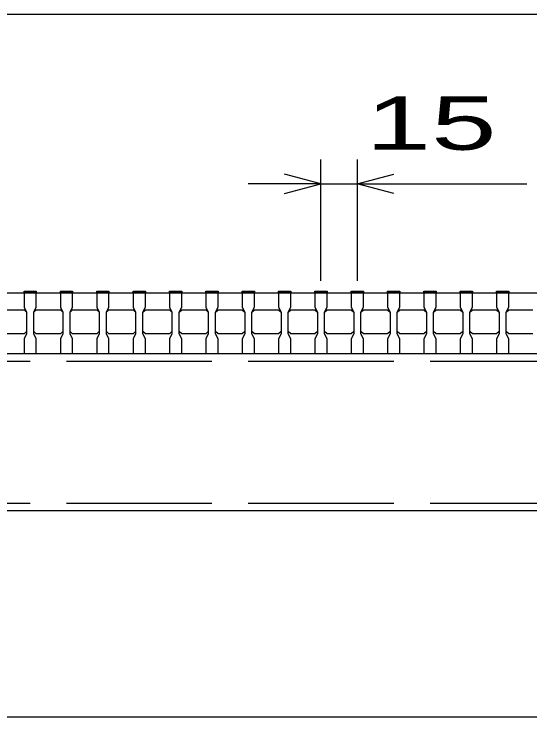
# Model space of a CAD drawing. Units: millimetres, scale not verified. Extents: x -1820 to 1731, y -1282 to 1054.
# Drawn here: x -1213.2 to -1000.2, y -642.5 to -352.5 of the extents above; entities that cross this region are included whole.
import ezdxf
from ezdxf.enums import TextEntityAlignment as Align

# ---------------------------------------------------------------- set-up
doc = ezdxf.new("R2010")
doc.units = ezdxf.units.MM
doc.header["$LTSCALE"] = 10
doc.linetypes.add('DASHED', pattern=[7.5, 6, -1.5])
doc.layers.add('16', color=3, linetype='Continuous', lineweight=25)
doc.layers.add('22', color=4, linetype='Continuous', lineweight=25)
doc.styles.add('ベクトル', font='')
doc.styles.get('ベクトル').set_extended_font_data('ベクトル')

msp = doc.modelspace()

# ---------------------------------------------------------------- linework, layer by layer
at = {"layer": '16'}
for p, q in [((-1209, -467.5), (-1209, -466.8)), ((-1209, -466.8), (-1204, -466.8)), ((-1204, -466.8), (-1204, -467.5)), ((-1194, -467.5), (-1194, -466.8)), ((-1194, -466.8), (-1189, -466.8)), ((-1189, -466.8), (-1189, -467.5)), ((-1179, -467.5), (-1179, -466.8)), ((-1179, -466.8), (-1174, -466.8)), ((-1174, -466.8), (-1174, -467.5)), ((-1164, -467.5), (-1164, -466.8)), ((-1164, -466.8), (-1159, -466.8)), ((-1159, -466.8), (-1159, -467.5)), ((-1149, -467.5), (-1149, -466.8)), ((-1149, -466.8), (-1144, -466.8)), ((-1144, -466.8), (-1144, -467.5)), ((-1134, -467.5), (-1134, -466.8)), ((-1134, -466.8), (-1129, -466.8)), ((-1129, -466.8), (-1129, -467.5)), ((-1119, -467.5), (-1119, -466.8)), ((-1119, -466.8), (-1114, -466.8)), ((-1114, -466.8), (-1114, -467.5)), ((-1104, -467.5), (-1104, -466.8)), ((-1104, -466.8), (-1099, -466.8)), ((-1099, -466.8), (-1099, -467.5)), ((-1089, -467.5), (-1089, -466.8)), ((-1089, -466.8), (-1084, -466.8)), ((-1084, -466.8), (-1084, -467.5)), ((-1074, -467.5), (-1074, -466.8)), ((-1074, -466.8), (-1069, -466.8)), ((-1069, -466.8), (-1069, -467.5)), ((-1059, -467.5), (-1059, -466.8)), ((-1059, -466.8), (-1054, -466.8)), ((-1054, -466.8), (-1054, -467.5)), ((-1044, -467.5), (-1044, -466.8)), ((-1044, -466.8), (-1039, -466.8)), ((-1039, -466.8), (-1039, -467.5)), ((-1029, -467.5), (-1029, -466.8)), ((-1029, -466.8), (-1024, -466.8)), ((-1024, -466.8), (-1024, -467.5)), ((-1014, -467.5), (-1014, -466.8)), ((-1014, -466.8), (-1009, -466.8)), ((-1009, -466.8), (-1009, -467.5)), ((-1419, -467.5), (-424, -467.5)), ((-1209, -467.5), (-1209, -473.5)), ((-1204, -467.5), (-1209, -467.5)), ((-1204, -473.5), (-1204, -467.5)), ((-1194, -467.5), (-1194, -473.5)), ((-1189, -467.5), (-1194, -467.5)), ((-1189, -473.5), (-1189, -467.5)), ((-1179, -467.5), (-1179, -473.5)), ((-1174, -467.5), (-1179, -467.5)), ((-1174, -473.5), (-1174, -467.5)), ((-1164, -467.5), (-1164, -473.5)), ((-1159, -467.5), (-1164, -467.5)), ((-1159, -473.5), (-1159, -467.5)), ((-1149, -467.5), (-1149, -473.5)), ((-1144, -467.5), (-1149, -467.5)), ((-1144, -473.5), (-1144, -467.5)), ((-1134, -467.5), (-1134, -473.5)), ((-1129, -467.5), (-1134, -467.5)), ((-1129, -473.5), (-1129, -467.5)), ((-1119, -467.5), (-1119, -473.5)), ((-1114, -467.5), (-1119, -467.5)), ((-1114, -473.5), (-1114, -467.5)), ((-1104, -467.5), (-1104, -473.5)), ((-1099, -467.5), (-1104, -467.5)), ((-1099, -473.5), (-1099, -467.5)), ((-1089, -467.5), (-1089, -473.5)), ((-1084, -467.5), (-1089, -467.5)), ((-1084, -473.5), (-1084, -467.5)), ((-1074, -467.5), (-1074, -473.5)), ((-1069, -467.5), (-1074, -467.5)), ((-1069, -473.5), (-1069, -467.5)), ((-1059, -467.5), (-1059, -473.5)), ((-1054, -467.5), (-1059, -467.5)), ((-1054, -473.5), (-1054, -467.5)), ((-1044, -467.5), (-1044, -473.5)), ((-1039, -467.5), (-1044, -467.5)), ((-1039, -473.5), (-1039, -467.5)), ((-1029, -467.5), (-1029, -473.5)), ((-1024, -467.5), (-1029, -467.5)), ((-1024, -473.5), (-1024, -467.5)), ((-1014, -467.5), (-1014, -473.5)), ((-1009, -467.5), (-1014, -467.5)), ((-1009, -473.5), (-1009, -467.5)), ((-1219, -474.5), (-1209, -474.5)), ((-1209, -473.5), (-1208, -475.5)), ((-1209, -474.5), (-1208, -475.5)), ((-1208, -475.5), (-1208, -484.5)), ((-1205, -475.5), (-1204, -473.5)), ((-1205, -475.5), (-1204, -474.5)), ((-1205, -484.5), (-1205, -475.5)), ((-1204, -474.5), (-1194, -474.5)), ((-1194, -473.5), (-1193, -475.5)), ((-1194, -474.5), (-1193, -475.5)), ((-1193, -475.5), (-1193, -484.5)), ((-1190, -475.5), (-1189, -473.5)), ((-1190, -475.5), (-1189, -474.5)), ((-1190, -484.5), (-1190, -475.5)), ((-1189, -474.5), (-1179, -474.5)), ((-1179, -473.5), (-1178, -475.5)), ((-1179, -474.5), (-1178, -475.5)), ((-1178, -475.5), (-1178, -484.5)), ((-1175, -475.5), (-1174, -473.5)), ((-1175, -475.5), (-1174, -474.5)), ((-1175, -484.5), (-1175, -475.5)), ((-1174, -474.5), (-1164, -474.5)), ((-1164, -473.5), (-1163, -475.5)), ((-1164, -474.5), (-1163, -475.5)), ((-1163, -475.5), (-1163, -484.5)), ((-1160, -475.5), (-1159, -473.5)), ((-1160, -475.5), (-1159, -474.5)), ((-1160, -484.5), (-1160, -475.5)), ((-1159, -474.5), (-1149, -474.5)), ((-1149, -473.5), (-1148, -475.5)), ((-1149, -474.5), (-1148, -475.5)), ((-1148, -475.5), (-1148, -484.5)), ((-1145, -475.5), (-1144, -473.5)), ((-1145, -475.5), (-1144, -474.5)), ((-1145, -484.5), (-1145, -475.5)), ((-1144, -474.5), (-1134, -474.5)), ((-1134, -473.5), (-1133, -475.5)), ((-1134, -474.5), (-1133, -475.5)), ((-1133, -475.5), (-1133, -484.5)), ((-1130, -475.5), (-1129, -473.5)), ((-1130, -475.5), (-1129, -474.5)), ((-1130, -484.5), (-1130, -475.5)), ((-1129, -474.5), (-1119, -474.5)), ((-1119, -473.5), (-1118, -475.5)), ((-1119, -474.5), (-1118, -475.5)), ((-1118, -475.5), (-1118, -484.5)), ((-1115, -475.5), (-1114, -473.5)), ((-1115, -475.5), (-1114, -474.5)), ((-1115, -484.5), (-1115, -475.5)), ((-1114, -474.5), (-1104, -474.5)), ((-1104, -473.5), (-1103, -475.5)), ((-1104, -474.5), (-1103, -475.5)), ((-1103, -475.5), (-1103, -484.5)), ((-1100, -475.5), (-1099, -473.5)), ((-1100, -475.5), (-1099, -474.5)), ((-1100, -484.5), (-1100, -475.5)), ((-1099, -474.5), (-1089, -474.5)), ((-1089, -473.5), (-1088, -475.5)), ((-1089, -474.5), (-1088, -475.5)), ((-1088, -475.5), (-1088, -484.5)), ((-1085, -475.5), (-1084, -473.5)), ((-1085, -475.5), (-1084, -474.5)), ((-1085, -484.5), (-1085, -475.5)), ((-1084, -474.5), (-1074, -474.5)), ((-1074, -473.5), (-1073, -475.5)), ((-1074, -474.5), (-1073, -475.5)), ((-1073, -475.5), (-1073, -484.5)), ((-1070, -475.5), (-1069, -473.5)), ((-1070, -475.5), (-1069, -474.5)), ((-1070, -484.5), (-1070, -475.5)), ((-1069, -474.5), (-1059, -474.5)), ((-1059, -473.5), (-1058, -475.5)), ((-1059, -474.5), (-1058, -475.5)), ((-1058, -475.5), (-1058, -484.5)), ((-1055, -475.5), (-1054, -473.5)), ((-1055, -475.5), (-1054, -474.5)), ((-1055, -484.5), (-1055, -475.5)), ((-1054, -474.5), (-1044, -474.5)), ((-1044, -473.5), (-1043, -475.5)), ((-1044, -474.5), (-1043, -475.5)), ((-1043, -475.5), (-1043, -484.5)), ((-1040, -475.5), (-1039, -473.5)), ((-1040, -475.5), (-1039, -474.5)), ((-1040, -484.5), (-1040, -475.5)), ((-1039, -474.5), (-1029, -474.5)), ((-1029, -473.5), (-1028, -475.5)), ((-1029, -474.5), (-1028, -475.5)), ((-1028, -475.5), (-1028, -484.5)), ((-1025, -475.5), (-1024, -473.5)), ((-1025, -475.5), (-1024, -474.5)), ((-1025, -484.5), (-1025, -475.5)), ((-1024, -474.5), (-1014, -474.5)), ((-1014, -473.5), (-1013, -475.5)), ((-1014, -474.5), (-1013, -475.5)), ((-1013, -475.5), (-1013, -484.5)), ((-1010, -475.5), (-1009, -473.5)), ((-1010, -475.5), (-1009, -474.5)), ((-1010, -484.5), (-1010, -475.5)), ((-1009, -474.5), (-999, -474.5)), ((-1208, -483.5), (-1209, -484.5)), ((-1204, -484.5), (-1205, -483.5)), ((-1193, -483.5), (-1194, -484.5)), ((-1189, -484.5), (-1190, -483.5)), ((-1178, -483.5), (-1179, -484.5)), ((-1174, -484.5), (-1175, -483.5)), ((-1163, -483.5), (-1164, -484.5)), ((-1159, -484.5), (-1160, -483.5)), ((-1148, -483.5), (-1149, -484.5)), ((-1144, -484.5), (-1145, -483.5)), ((-1133, -483.5), (-1134, -484.5)), ((-1129, -484.5), (-1130, -483.5)), ((-1118, -483.5), (-1119, -484.5)), ((-1114, -484.5), (-1115, -483.5)), ((-1103, -483.5), (-1104, -484.5)), ((-1099, -484.5), (-1100, -483.5)), ((-1088, -483.5), (-1089, -484.5)), ((-1084, -484.5), (-1085, -483.5)), ((-1073, -483.5), (-1074, -484.5)), ((-1069, -484.5), (-1070, -483.5)), ((-1058, -483.5), (-1059, -484.5)), ((-1054, -484.5), (-1055, -483.5)), ((-1043, -483.5), (-1044, -484.5)), ((-1039, -484.5), (-1040, -483.5)), ((-1028, -483.5), (-1029, -484.5)), ((-1024, -484.5), (-1025, -483.5)), ((-1013, -483.5), (-1014, -484.5)), ((-1009, -484.5), (-1010, -483.5)), ((-1209, -484.5), (-1219, -484.5)), ((-1208, -484.5), (-1209, -486.5)), ((-1209, -486.5), (-1209, -492.5)), ((-1204, -486.5), (-1205, -484.5)), ((-1194, -484.5), (-1204, -484.5)), ((-1204, -492.5), (-1204, -486.5)), ((-1193, -484.5), (-1194, -486.5)), ((-1194, -486.5), (-1194, -492.5)), ((-1189, -486.5), (-1190, -484.5)), ((-1179, -484.5), (-1189, -484.5)), ((-1189, -492.5), (-1189, -486.5)), ((-1178, -484.5), (-1179, -486.5)), ((-1179, -486.5), (-1179, -492.5)), ((-1174, -486.5), (-1175, -484.5)), ((-1164, -484.5), (-1174, -484.5)), ((-1174, -492.5), (-1174, -486.5)), ((-1163, -484.5), (-1164, -486.5)), ((-1164, -486.5), (-1164, -492.5)), ((-1159, -486.5), (-1160, -484.5)), ((-1149, -484.5), (-1159, -484.5)), ((-1159, -492.5), (-1159, -486.5)), ((-1148, -484.5), (-1149, -486.5)), ((-1149, -486.5), (-1149, -492.5)), ((-1144, -486.5), (-1145, -484.5)), ((-1134, -484.5), (-1144, -484.5)), ((-1144, -492.5), (-1144, -486.5)), ((-1133, -484.5), (-1134, -486.5)), ((-1134, -486.5), (-1134, -492.5)), ((-1129, -486.5), (-1130, -484.5)), ((-1119, -484.5), (-1129, -484.5)), ((-1129, -492.5), (-1129, -486.5)), ((-1118, -484.5), (-1119, -486.5)), ((-1119, -486.5), (-1119, -492.5)), ((-1114, -486.5), (-1115, -484.5)), ((-1104, -484.5), (-1114, -484.5)), ((-1114, -492.5), (-1114, -486.5)), ((-1103, -484.5), (-1104, -486.5)), ((-1104, -486.5), (-1104, -492.5)), ((-1099, -486.5), (-1100, -484.5)), ((-1089, -484.5), (-1099, -484.5)), ((-1099, -492.5), (-1099, -486.5)), ((-1088, -484.5), (-1089, -486.5)), ((-1089, -486.5), (-1089, -492.5)), ((-1084, -486.5), (-1085, -484.5)), ((-1074, -484.5), (-1084, -484.5)), ((-1084, -492.5), (-1084, -486.5)), ((-1073, -484.5), (-1074, -486.5)), ((-1074, -486.5), (-1074, -492.5)), ((-1069, -486.5), (-1070, -484.5)), ((-1059, -484.5), (-1069, -484.5)), ((-1069, -492.5), (-1069, -486.5)), ((-1058, -484.5), (-1059, -486.5)), ((-1059, -486.5), (-1059, -492.5)), ((-1054, -486.5), (-1055, -484.5)), ((-1044, -484.5), (-1054, -484.5)), ((-1054, -492.5), (-1054, -486.5)), ((-1043, -484.5), (-1044, -486.5)), ((-1044, -486.5), (-1044, -492.5)), ((-1039, -486.5), (-1040, -484.5)), ((-1029, -484.5), (-1039, -484.5)), ((-1039, -492.5), (-1039, -486.5)), ((-1028, -484.5), (-1029, -486.5)), ((-1029, -486.5), (-1029, -492.5)), ((-1024, -486.5), (-1025, -484.5)), ((-1014, -484.5), (-1024, -484.5)), ((-1024, -492.5), (-1024, -486.5)), ((-1013, -484.5), (-1014, -486.5)), ((-1014, -486.5), (-1014, -492.5)), ((-1009, -486.5), (-1010, -484.5)), ((-999, -484.5), (-1009, -484.5)), ((-1009, -492.5), (-1009, -486.5)), ((-1419, -492.5), (-424, -492.5)), ((-1416.5, -492.5), (-426.5, -492.5)), ((-1209, -492.5), (-1204, -492.5)), ((-1194, -492.5), (-1189, -492.5)), ((-1179, -492.5), (-1174, -492.5)), ((-1164, -492.5), (-1159, -492.5)), ((-1149, -492.5), (-1144, -492.5)), ((-1134, -492.5), (-1129, -492.5)), ((-1119, -492.5), (-1114, -492.5)), ((-1104, -492.5), (-1099, -492.5)), ((-1089, -492.5), (-1084, -492.5)), ((-1074, -492.5), (-1069, -492.5)), ((-1059, -492.5), (-1054, -492.5)), ((-1044, -492.5), (-1039, -492.5)), ((-1029, -492.5), (-1024, -492.5)), ((-1014, -492.5), (-1009, -492.5)), ((-426.5, -557.5), (-1416.5, -557.5))]:
    msp.add_line(p, q, dxfattribs=at)
at = {"layer": '16', "linetype": 'DASHED'}
for p, q in [((-1416.5, -495.7), (-426.5, -495.7)), ((-1416.5, -554.3), (-426.5, -554.3))]:
    msp.add_line(p, q, dxfattribs=at)
at = {"layer": '22'}
for p, q in [((-1419, -352.5), (-424, -352.5)), ((-1086.5, -462.5), (-1086.5, -412.5)), ((-1071.5, -412.5), (-1071.5, -462.5)), ((-1086.5, -422.5), (-1101.5, -418.5)), ((-1071.5, -422.5), (-1056.5, -418.5)), ((-1086.5, -422.5), (-1116.5, -422.5)), ((-1101.5, -426.5), (-1086.5, -422.5)), ((-1086.5, -422.5), (-1071.5, -422.5)), ((-1056.5, -426.5), (-1071.5, -422.5)), ((-1071.5, -422.5), (-1001.5, -422.5)), ((-1416.5, -642.5), (-426.5, -642.5))]:
    msp.add_line(p, q, dxfattribs=at)

# ---------------------------------------------------------------- texts
at = {"layer": '22', "color": 2, "style": 'ベクトル', "width": 1.65}
msp.add_text(' 15 ', height=21.99, dxfattribs=at).set_placement((-1081.5, -397.5), align=Align.MIDDLE_LEFT)

doc.saveas('drawing.dxf')
